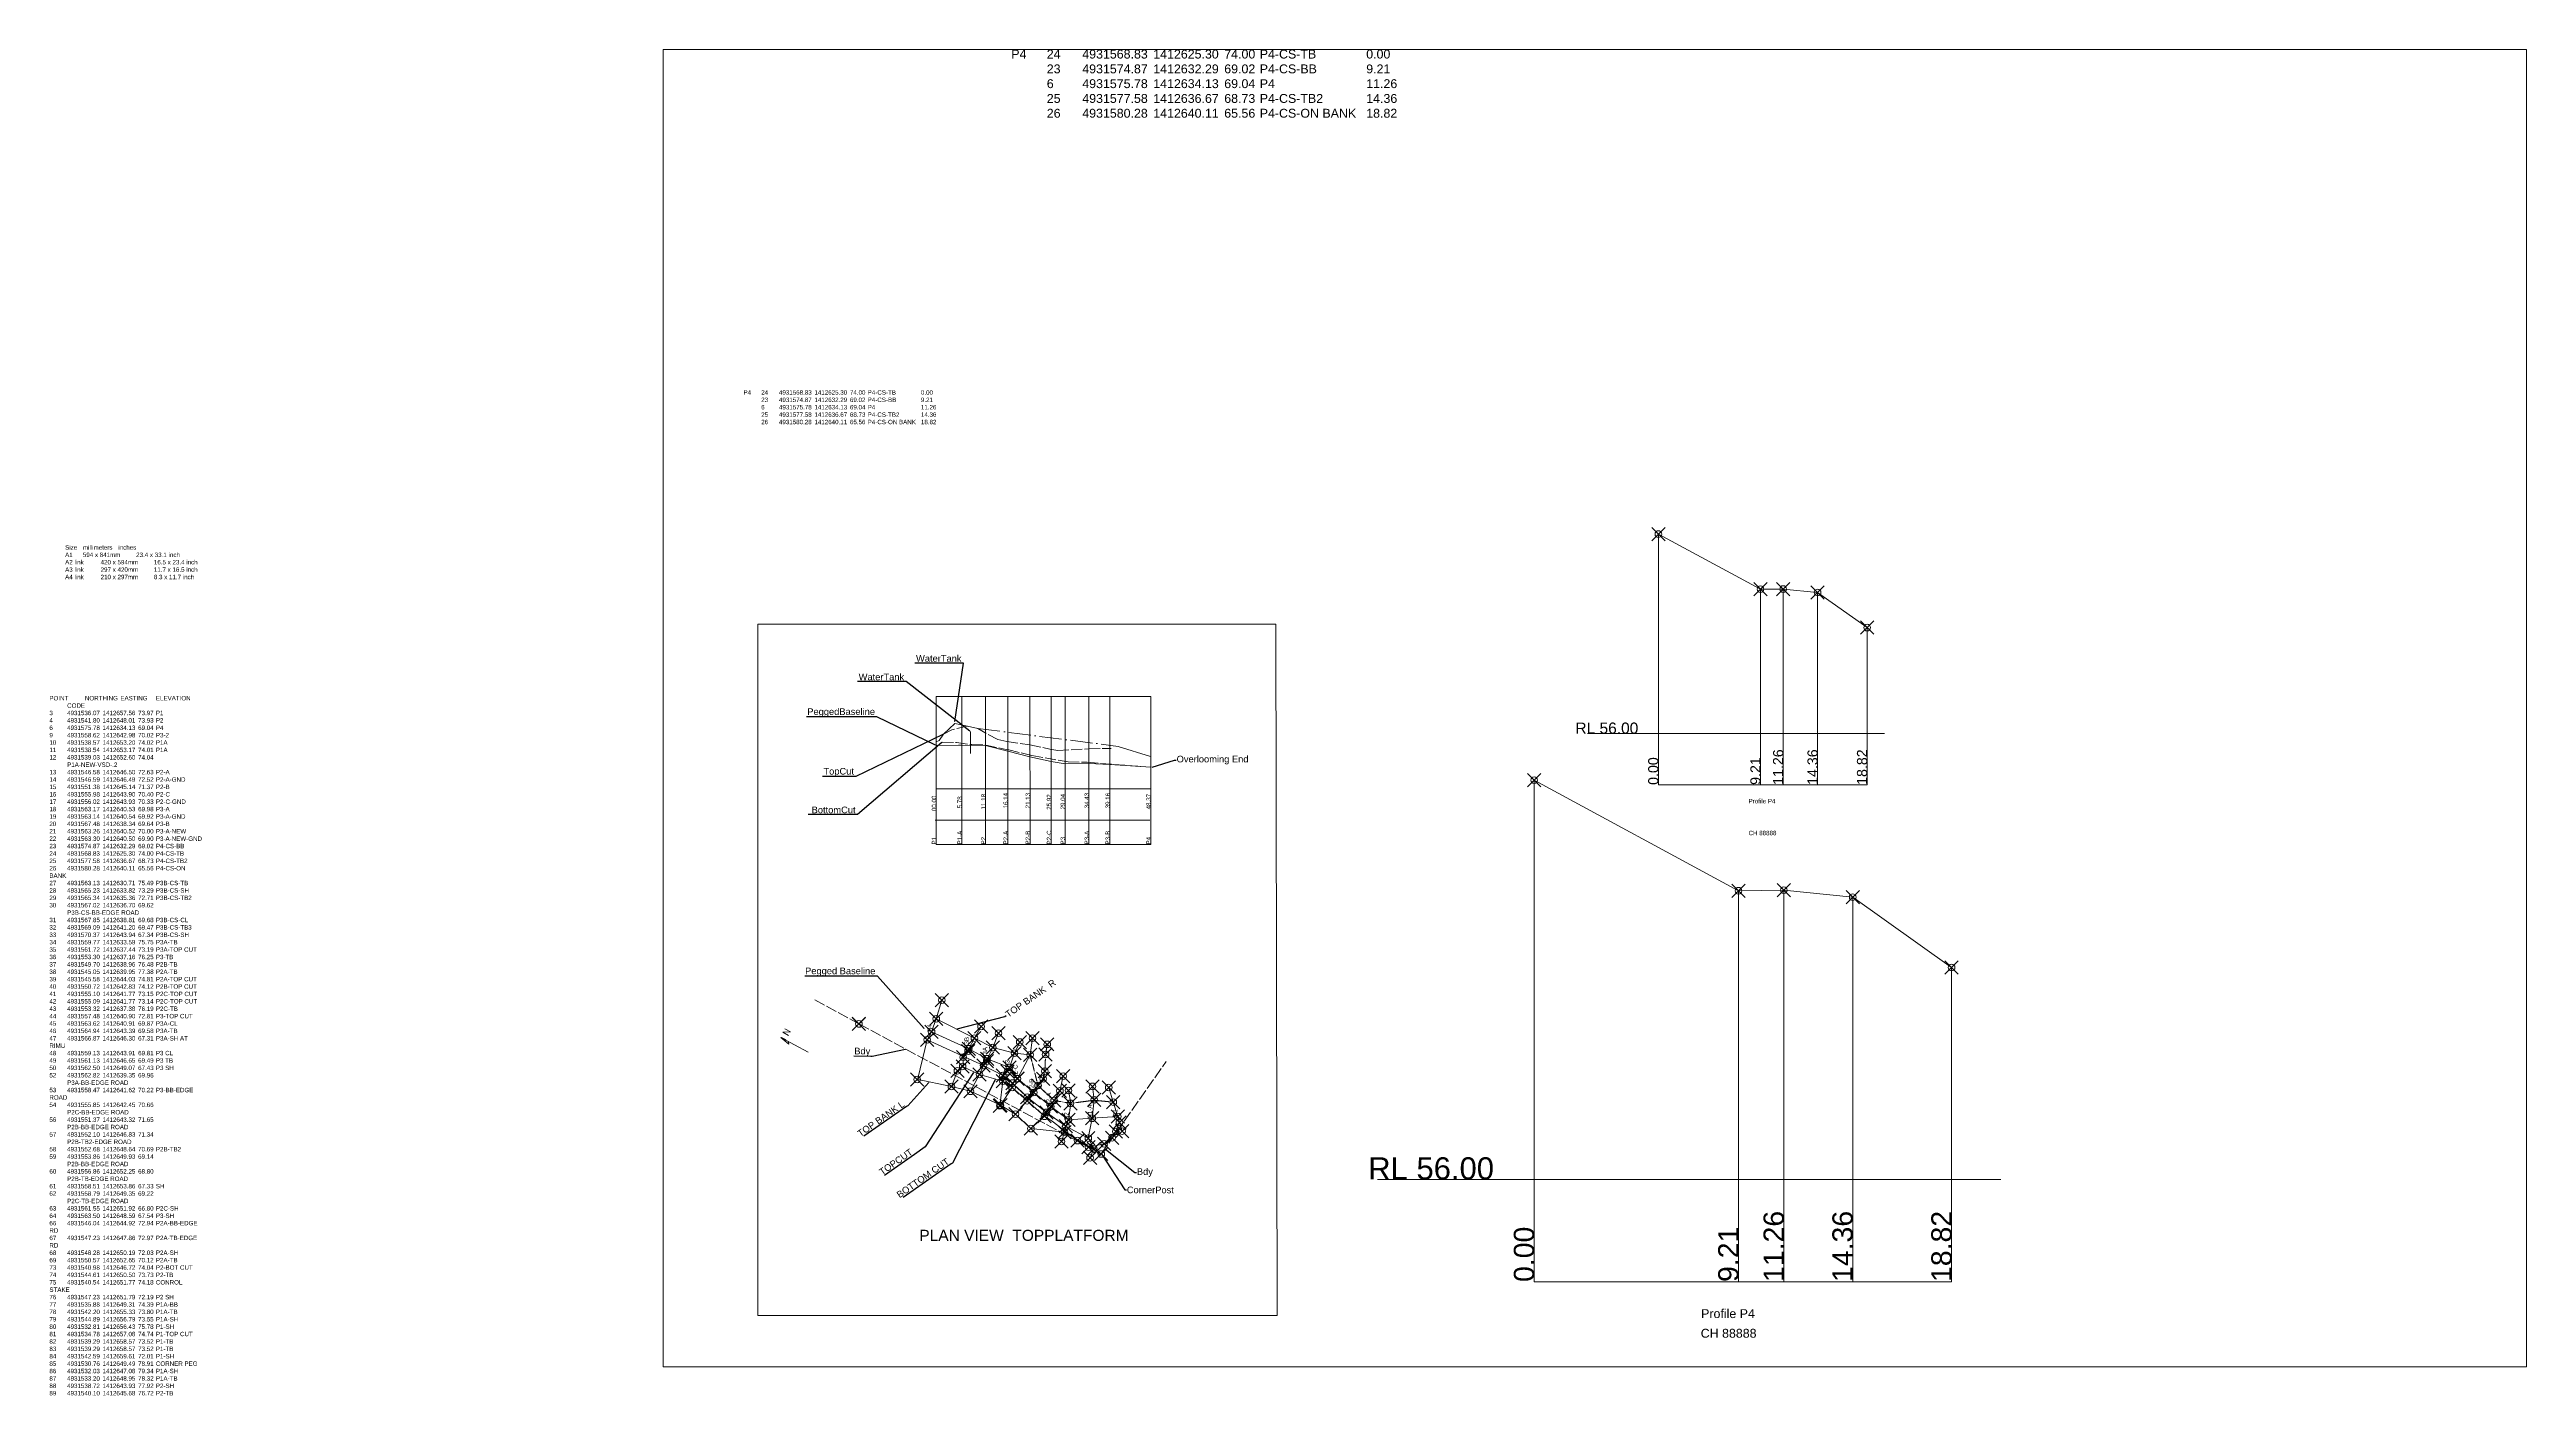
# Model space of a CAD drawing. Extents: x -66621 to 8567886, y -226536 to 8517995.
# Drawn here: x 417941 to 529598, y 7644 to 68334 of the extents above; entities that cross this region are included whole.
import ezdxf
from ezdxf import colors
from ezdxf.entities.mleader import LeaderData, LeaderLine
from ezdxf.math import Vec2, Vec3

# ---------------------------------------------------------------- set-up
doc = ezdxf.new("R2010")
doc.units = 0
doc.header["$MEASUREMENT"] = 0
doc.header["$PDMODE"] = 35
doc.header["$PDSIZE"] = 300
for name, pattern in [('ACAD_ISO02W100', [15, 12, -3]), ('DASHDOT2', [0.7, 0.5, -0.1, 0, -0.1]), ('DASHED', [0.6, 0.5, -0.1]), ('DASHED2', [0.3, 0.25, -0.05])]:
    doc.linetypes.add(name, pattern=pattern)
doc.layers.get('0').update_dxf_attribs({"linetype": 'CONTINUOUS'})
doc.layers.add('Boundary', color=7, linetype='CONTINUOUS')
doc.layers.add('VIEWPORTS', color=7, linetype='CONTINUOUS')
doc.styles.add('Annotative', font='txt.shx', dxfattribs={"height": 200})
doc.styles.add('MtXpl_arial_ttf_shx', font='arial.ttf.shx')
doc.styles.get("Standard").update_dxf_attribs({"font": 'arial.ttf', "height": 200})

msp = doc.modelspace()

# ---------------------------------------------------------------- linework, layer by layer
at = {"color": 7, "linetype": 'Continuous', "lineweight": 0}
for p, q in [((490465.2, 46486.9), (490465.2, 35176.3)), ((490465.2, 46486.9), (490465.2, 35176.3)), ((495071.7, 43996.9), (495071.7, 35176.3)), ((496094.2, 44006.9), (496094.2, 35176.3)), ((497645.2, 43851.9), (497645.2, 35176.3)), ((495071.7, 41506.9), (495071.7, 35176.3)), ((496094.2, 41526.9), (496094.2, 35176.3)), ((499875.2, 42266.9), (499875.2, 35176.3)), ((497645.2, 41216.9), (497645.2, 35176.3)), ((457910.7, 39166.8), (457911.2, 32486.5)), ((457910.7, 39166.8), (467584.1, 39166.8)), ((459065.9, 39166.8), (459065.9, 32486.5)), ((460138.1, 39166.8), (460138.1, 32486.5)), ((461139.1, 39166.8), (461139.1, 32486.5)), ((462136.9, 39166.8), (462140.2, 32486.5)), ((463095.9, 39166.8), (463095.9, 32486.5)), ((463717.9, 39166.8), (463717.9, 32486.5)), ((464797.9, 39166.8), (464797.9, 32486.5)), ((465742.5, 39166.8), (465742.5, 32486.5)), ((467584.1, 39166.8), (467584.1, 32486.5)), ((499875.2, 35176.3), (499875.2, 38046.9)), ((458752.5, 37946.1), (458234.7, 37466.1)), ((459794.5, 37718.1), (459323, 37826.1)), ((461098.1, 37126.1), (460695.1, 37218.1)), ((466114.7, 36912.1), (467568.6, 36462.2)), ((500665.8, 37486.9), (487268, 37486.9)), ((457912.1, 35001.6), (467585.4, 35001.6)), ((484865, 35384.6), (484865, 12763.3)), ((484865, 35384.6), (484865, 12763.3)), ((490465.2, 35176.3), (499875.2, 35176.3)), ((457870.5, 33578.4), (467543.8, 33578.4)), ((494078, 30404.6), (494078, 12763.3)), ((496123, 30424.6), (496123, 12763.3)), ((499225, 30114.6), (499225, 12763.3)), ((503685, 26944.6), (503685, 12763.3)), ((494078, 25424.6), (494078, 12763.3)), ((496123, 25464.6), (496123, 12763.3)), ((499225, 24844.6), (499225, 12763.3)), ((503685, 12763.3), (503685, 18504.6)), ((505899.9, 17384.6), (477806.8, 17384.6)), ((484865, 12763.3), (503685, 12763.3))]:
    msp.add_line(p, q, dxfattribs=at)
at = {"color": 7, "linetype": 'DASHED2', "lineweight": 0, "ltscale": 2000}
for p, q in [((460142.1, 37512.1), (459794.5, 37718.1)), ((460695.1, 37218.1), (460142.1, 37512.1))]:
    msp.add_line(p, q, dxfattribs=at)
at = {"color": 7, "linetype": 'Continuous', "lineweight": 0, "ltscale": 1000}
for p, q in [((457911.2, 32486.5), (467584.1, 32486.5)), ((459630.1, 23758.3, -1888), (457914.1, 24629.6, -2036)), ((460465, 23329.6, -1866), (459630.1, 23758.3, -1888)), ((461436.1, 23079.4, -1884), (460465, 23329.6, -1866)), ((462146.9, 23005.8, -1938), (461436.1, 23079.4, -1884))]:
    msp.add_line(p, q, dxfattribs=at)
for points in [[(445598.3, 68328.3), (529598.3, 68328.3), (529598.3, 8928.3), (445598.3, 8928.3)], [(449877.1, 42418.5), (473216.7, 42418.5), (473275.5, 11254.1), (449877.1, 11254.1)]]:
    msp.add_lwpolyline(points, close=True, dxfattribs=at)
at = {"color": 7, "linetype": 'Continuous', "lineweight": 0}
for points in [[(490465.2, 46486.9), (495071.7, 43996.9), (496094.2, 44006.9), (497645.2, 43851.9), (499875.2, 42266.9)], [(457910.7, 36958.1), (458915.8, 36968.1), (459065.9, 36972.1), (460138.1, 36950.1), (461139.1, 36690.1), (462136.9, 36438.1), (463095.9, 36230.1), (463717.9, 36126.1), (464797.9, 36138.1), (465742.5, 36100.1), (467584.1, 35972.1)], [(484865, 35384.6), (494078, 30404.6), (496123, 30424.6), (499225, 30114.6), (503685, 26944.6)]]:
    msp.add_lwpolyline(points, dxfattribs=at)
at = {"color": 7, "linetype": 'DASHED2', "lineweight": 0, "ltscale": 2000}
for points in [[(459323, 37826.1), (458608.5, 37660.1), (458234.7, 37466.1), (458044.7, 37176.1), (457910.7, 37113.5)], [(458186.9, 37103.5), (458826.7, 37088.1), (459510.1, 36990.1)], [(459510.1, 36990.1), (460142.1, 36972.1), (461131.8, 36752.1)], [(461098.1, 37126.1), (462136.9, 36988.1), (463026.9, 36794.1), (463391.8, 36726.1), (464797.9, 36802.1), (465798.4, 36822.1)], [(462226.8, 36494.1), (461190.4, 36758.1), (461131.9, 36751.3)], [(462226.8, 36494.1), (463862.6, 36208.1), (464713.5, 36194.4), (467605.9, 35968.1)]]:
    msp.add_lwpolyline(points, dxfattribs=at)
at = {"color": 7, "linetype": 'DASHDOT2', "lineweight": 0, "ltscale": 2000}
msp.add_lwpolyline([(458752.5, 37946.1), (459323, 37826.1), (459794.5, 37718.1), (466114.7, 36912.1)], dxfattribs=at)
at = {"color": 7, "linetype": 'Continuous', "lineweight": 0, "elevation": -15782}
for points in [[(457083.3, 21938.3), (457507.4, 23683.2), (457704.4, 24043.3), (457914.1, 24629.6), (458167.9, 25466.6)], [(464768.4, 19247.8), (463759.1, 19786.2), (462883.7, 20408.7), (462010.2, 21098.4), (461353.7, 21732.6), (460917.2, 22066.6), (460046.3, 22518.9), (457507.4, 23683.2)], [(466098.3, 20225.3), (464946.1, 20141.3), (463872.2, 20072.3), (463077.9, 20678.9), (462307.2, 21308.8), (461576.7, 21930.2), (461576.7, 21930.2), (461216.7, 22437.4), (460210.1, 22828.9), (459380.8, 23281), (457704.4, 24043.3)], [(458595.2, 21578.5), (458863.9, 22279.3), (459125.9, 22489.7), (459130.4, 22903), (459346.3, 23166.5), (459380.8, 23281), (459630.1, 23758.3), (459932.2, 24282.3)], [(459452.5, 21358.4), (459859.6, 22119.6), (460046.3, 22518.9), (460187.5, 22725.2), (460210.1, 22828.9), (460465, 23329.6), (460720.3, 23979.7)], [(460779.6, 20708), (460912.8, 21821.8), (460917.2, 22066.6), (461122.8, 22247.2), (461216.7, 22437.4), (461436.1, 23079.4), (461675.5, 23581.5)], [(460813.3, 20736.5), (461328.4, 21531.7), (461353.7, 21732.6), (461576.7, 21930.2), (462146.9, 23005.8), (462251.4, 23752.8)], [(462790.7, 20231.3), (462004.5, 20935.7), (461329.5, 21530.1), (460912.8, 21821.8), (459859.6, 22119.6), (459103.5, 22474)], [(465006.4, 18754.6), (463689.6, 19522.7), (462183, 19676.4), (461487.4, 20324.7), (460813.3, 20736.5), (459452.5, 21358.4), (458595.2, 21578.5), (457021.9, 21908.1)], [(462183, 19676.4), (462790.7, 20231.3), (462883.7, 20408.7), (463080.6, 20678.4), (463228.9, 20940.9), (463490.2, 21380.2), (463630.5, 22037.6)], [(463561.2, 19095.9), (463689.6, 19522.7), (463759.1, 19786.2), (463872.2, 20072.3), (463980.4, 20817.3), (463872.7, 21391.8)], [(464844.7, 18361.2), (465021.5, 18791.2), (464768.4, 19247.8), (464946.1, 20141.3), (465029.7, 20973.8), (464960.3, 21582)], [(466287.1, 19561.6), (466167.6, 19958.9), (466098.3, 20225.3), (465894.3, 20868.7), (465686.2, 21528.6)]]:
    msp.add_lwpolyline(points, dxfattribs=at)
at = {"color": 7, "linetype": 'Continuous', "lineweight": 0}
msp.add_polyline3d([(462790.7, 20231.3, -820), (463135.1, 20018.3, -728), (463777.9, 19518.7, -434), (464280.5, 19135.6, -228), (464772.3, 18837.8, -120), (465482.8, 18991.1, -286), (465837.2, 19266.1, -480), (466006.6, 19550.7, -610), (466160.4, 19958.7, -846)], dxfattribs=at)
at = {"linetype": 'Continuous', "lineweight": 0}
for p in [(490465.2, 46486.9), (490465.2, 46486.9), (495071.7, 43996.9), (496094.2, 44006.9), (497645.2, 43851.9), (499875.2, 42266.9), (484865, 35384.6), (484865, 35384.6), (494078, 30404.6), (496123, 30424.6), (499225, 30114.6), (503685, 26944.6), (458167.9, 25466.6, -2670), (457914.1, 24629.6, -2036), (459932.2, 24282.3, -2314), (457507.4, 23683.2, -1978), (457704.4, 24043.3, -1974), (459346.3, 23166.5, -1854), (459380.8, 23281, -1846), (459630.1, 23758.3, -1888), (460465, 23329.6, -1866), (460720.3, 23979.7, -2320), (461436.1, 23079.4, -1884), (461675.5, 23581.5, -2296), (462251.4, 23752.8, -2422), (462917.9, 23477.2, -2316), (458863.9, 22279.3, -1124), (459103.5, 22474, -1240), (459130.4, 22903, -1858), (459859.6, 22119.6, -1144), (460046.3, 22518.9, -1790), (460187.5, 22725.2, -1782), (460210.1, 22828.9, -1808), (460917.2, 22066.6, -1738), (461122.8, 22247.2, -1778), (461216.7, 22437.4, -1820), (461576.4, 21920.2, -1702), (461576.7, 21930.2, -1716), (462146.9, 23005.8, -1938), (462731.5, 21923.3, -1644), (462807.5, 22264.6, -1954), (462843.4, 23022.2, -2022), (463630.5, 22037.6, -1758), (457055, 21891.8, -982), (458595.2, 21578.5, -684), (459452.5, 21358.4, -632), (460912.8, 21821.8, -1220), (461328.4, 21531.7, -1152), (461329.5, 21530.1, -1154), (461353.7, 21732.6, -1650), (462004.5, 20935.7, -958), (462010.2, 21098.4, -1452), (462307.2, 21308.8, -1508), (462501.5, 21620.6, -1514), (463228.9, 20940.9, -1188), (463490.2, 21380.2, -1376), (463872.7, 21391.8, -1344), (463962, 20814.5, -1036), (464960.3, 21582, -1072), (465029.7, 20973.8, -1022), (465686.2, 21528.6, -1380), (465894.3, 20868.7, -1078), (465894.3, 20868.7, -1078), (460779.6, 20708, -532), (460813.3, 20736.5, -544), (461487.4, 20324.7, -486), (462790.7, 20231.3, -820), (462883.7, 20408.7, -1194), (463077.9, 20678.9, -1278), (463080.6, 20678.4, -1256), (463759.1, 19786.2, -974), (463876.4, 20068.5, -996), (464946.1, 20141.3, -974), (466098.3, 20225.3, -988), (466167.6, 19958.9, -834), (462183, 19676.4, -306), (463561.2, 19095.9, -198), (463689.6, 19522.7, -438), (464280.5, 19135.6, -228), (464768.4, 19247.8, -904), (464772.3, 18837.8, -120), (465016.9, 18767.4, -118), (465482.8, 18991.1, -286), (465837.2, 19266.1, -480), (466006.6, 19550.7, -610), (466287.1, 19561.6, -626), (464844.7, 18361.2, 86)]:
    msp.add_point(p, dxfattribs=at)
at = {"layer": 'Boundary', "color": 7, "linetype": 'DASHED', "lineweight": 0, "ltscale": 1000, "elevation": -15782}
msp.add_lwpolyline([(452434.5, 25480.7), (454429.2, 24394.7), (465353, 18535.2), (468276.8, 22703.1)], dxfattribs=at)
at = {"layer": 'Boundary', "color": 7, "linetype": 'Continuous', "lineweight": 0}
for p in [(454426.7, 24397.9, -15782), (454429.2, 24394.7, -15782), (465352.6, 18532.5, -15782)]:
    msp.add_point(p, dxfattribs=at)
at = {"layer": 'VIEWPORTS', "color": 7, "linetype": 'ACAD_ISO02W100', "lineweight": 0}
for p, q in [((459453, 37576.7), (459453, 36589)), ((450911.7, 23791.5), (451137.8, 23668)), ((451137.8, 23668), (450911.7, 23791.5))]:
    msp.add_line(p, q, dxfattribs=at)
at = {"layer": 'VIEWPORTS', "color": 7, "lineweight": 0}
for p, q in [((450911.7, 23791.5), (451261.8, 23481.1)), ((451261.8, 23481.1), (451235.7, 23614.5))]:
    msp.add_line(p, q, dxfattribs=at)
msp.add_lwpolyline([(450911.7, 23791.5), (452136.2, 23122.3)], dxfattribs=at)
at = {"layer": 'VIEWPORTS', "color": 7, "linetype": 'ACAD_ISO02W100', "lineweight": 0}
for points, elevation in [([(461487.4, 20324.7), (462004.5, 20935.7), (462010.2, 21098.4), (462307.2, 21308.8), (462501.5, 21620.6), (462731.5, 21923.3), (462807.5, 22264.6), (462843.4, 23022.2), (462917.9, 23477.2)], -486), ([(463228.9, 20940.9), (462501.5, 21620.6), (462146.9, 23005.8)], -978), ([(465894.3, 20868.7), (465027.9, 20955.7), (463980.4, 20817.3), (463228.9, 20940.9)], -1078)]:
    msp.add_lwpolyline(points, dxfattribs=dict(at, elevation=elevation))

# ---------------------------------------------------------------- texts
at = {"linetype": 'Continuous', "lineweight": 0, "style": 'MtXpl_arial_ttf_shx'}
for height, p in [(500, (486726.1, 37486.9)), (1000, (477386.9, 17384.6))]:
    msp.add_text('RL 56.00', height=height, dxfattribs=at).set_placement(p)
for s, height, p in [('0.00', 458.33, (490465.2, 35176.3)), ('9.21', 458.33, (495071.7, 35176.3)), ('11.26', 458.33, (496094.2, 35176.3)), ('14.36', 458.33, (497645.2, 35176.3)), ('18.82', 458.33, (499875.2, 35176.3)), ('11.26', 916.67, (496123, 12763.3)), ('14.36', 916.67, (499225, 12763.3)), ('18.82', 916.67, (503685, 12763.3)), ('0.00', 916.67, (484865, 12763.3)), ('9.21', 916.67, (494078, 12763.3))]:
    msp.add_text(s, height=height, rotation=90, dxfattribs=at).set_placement(p)
at = {"linetype": 'ACAD_ISO02W100', "lineweight": 0}
for s, p in [('P1               00.00', (457911.2, 32486.5)), ('P1-A             5.78', (459065.9, 32486.5)), ('P2                11.18', (460138.1, 32486.5)), ('P2-A             16.14', (461139.1, 32486.5)), ('P2-B             21.13', (462140.2, 32486.5)), ('P2-C            25.92', (463095.9, 32486.5)), ('P3                29.04', (463717.9, 32486.5)), ('P3-A             34.43', (464797.9, 32486.5)), ('P3-B             39.16', (465742.5, 32486.5)), ('P4                48.37', (467584.1, 32486.5))]:
    msp.add_text(s, height=200, rotation=90, dxfattribs=at).set_placement(p)
at = {"linetype": 'Continuous', "lineweight": 0, "ltscale": 1000, "style": 'Annotative'}
msp.add_text('N', height=300, rotation=61.339807, dxfattribs=at).set_placement((451232.6, 23833.4))
at = {"linetype": 'Continuous', "lineweight": 0}
for s, p in [('P4', (457704.4, 24043.3, -1974)), ('P3B', (459380.8, 23281, -1846)), ('P3A', (460210.1, 22828.9, -1808)), ('P3', (461216.7, 22437.4, -1820)), ('P2-C', (461576.7, 21930.2, -1716)), ('P2-B', (462307.2, 21308.8, -15782)), ('P2-A', (463080.6, 20678.4, -15782)), ('P2', (463876.4, 20068.5, -996)), ('P1-A', (464946.1, 20141.3, -15782)), ('P1', (466098.3, 20225.3, -15782))]:
    msp.add_text(s, height=200, rotation=90, dxfattribs=at).set_placement(p)
at = {"color": 7, "linetype": 'Continuous', "lineweight": 0, "attachment_point": 1}
for s, width, gutter_width, heights, insert, char_height in [('^IP4^I24^I4931568.83 ^I1412625.30 ^I74.00 ^IP4-CS-TB^I^I0.00 \\P^I^I23^I4931574.87 ^I1412632.29 ^I69.02 ^IP4-CS-BB^I^I9.21 \\P^I^I6^I4931575.78 ^I1412634.13 ^I69.04 ^IP4^I^I^I11.26 \\P^I^I25^I4931577.58 ^I1412636.67 ^I68.73 ^IP4-CS-TB2^I^I14.36 \\P^I^I26^I4931580.28 ^I1412640.11 ^I65.56 ^IP4-CS-ON BANK^I18.82 ', 20462.647, 5000, [0], (459695.8, 68328.3), 400), ('^IP4^I24^I4931568.83 ^I1412625.30 ^I74.00 ^IP4-CS-TB^I^I0.00 \\P^I^I23^I4931574.87 ^I1412632.29 ^I69.02 ^IP4-CS-BB^I^I9.21 \\P^I^I6^I4931575.78 ^I1412634.13 ^I69.04 ^IP4^I^I^I11.26 \\P^I^I25^I4931577.58 ^I1412636.67 ^I68.73 ^IP4-CS-TB2^I^I14.36 \\P^I^I26^I4931580.28 ^I1412640.11 ^I65.56 ^IP4-CS-ON BANK^I18.82 ', 11587.578, 2500, [0], (448422, 52972.6), 200), ('POINT^INORTHING^IEASTING^IELEVATION^ICODE\\P3^I4931536.07 ^I1412657.56 ^I73.97 ^IP1\\P4^I4931541.80 ^I1412648.01 ^I73.93 ^IP2\\P6^I4931575.78 ^I1412634.13 ^I69.04 ^IP4\\P9^I4931558.62 ^I1412642.98 ^I70.02 ^IP3-2\\P10^I4931538.57 ^I1412653.20 ^I74.02 ^IP1A\\P11^I4931538.54 ^I1412653.17 ^I74.01 ^IP1A\\P12^I4931539.03 ^I1412652.60 ^I74.04 ^IP1A-NEW-VSD-.2\\P13^I4931546.58 ^I1412646.50 ^I72.63 ^IP2-A\\P14^I4931546.59 ^I1412646.49 ^I72.52 ^IP2-A-GND\\P15^I4931551.38 ^I1412645.14 ^I71.37 ^IP2-B\\P16^I4931555.98 ^I1412643.90 ^I70.40 ^IP2-C\\P17^I4931556.02 ^I1412643.93 ^I70.33 ^IP2-C-GND\\P18^I4931563.17 ^I1412640.53 ^I69.98 ^IP3-A\\P19^I4931563.14 ^I1412640.54 ^I69.92 ^IP3-A-GND\\P20^I4931567.48 ^I1412638.34 ^I69.64 ^IP3-B\\P21^I4931563.26 ^I1412640.52 ^I70.00 ^IP3-A-NEW\\P22^I4931563.30 ^I1412640.50 ^I69.90 ^IP3-A-NEW-GND\\P23^I4931574.87 ^I1412632.29 ^I69.02 ^IP4-CS-BB\\P24^I4931568.83 ^I1412625.30 ^I74.00 ^IP4-CS-TB\\P25^I4931577.58 ^I1412636.67 ^I68.73 ^IP4-CS-TB2\\P26^I4931580.28 ^I1412640.11 ^I65.56 ^IP4-CS-ON BANK\\P27^I4931563.13 ^I1412630.71 ^I75.49 ^IP3B-CS-TB\\P28^I4931565.23 ^I1412633.82 ^I73.29 ^IP3B-CS-SH\\P29^I4931565.34 ^I1412635.36 ^I72.71 ^IP3B-CS-TB2\\P30^I4931567.02 ^I1412636.70 ^I69.62 ^IP3B-CS-BB-EDGE ROAD\\P31^I4931567.85 ^I1412638.81 ^I69.68 ^IP3B-CS-CL\\P32^I4931569.09 ^I1412641.20 ^I69.47 ^IP3B-CS-TB3\\P33^I4931570.37 ^I1412643.94 ^I67.34 ^IP3B-CS-SH\\P34^I4931559.77 ^I1412633.59 ^I75.75 ^IP3A-TB\\P35^I4931561.72 ^I1412637.44 ^I73.19 ^IP3A-TOP CUT\\P36^I4931553.30 ^I1412637.16 ^I76.25 ^IP3-TB\\P37^I4931549.70 ^I1412638.96 ^I76.48 ^IP2B-TB\\P38^I4931545.05 ^I1412639.95 ^I77.38 ^IP2A-TB\\P39^I4931545.58 ^I1412644.03 ^I74.81 ^IP2A-TOP CUT\\P40^I4931550.72 ^I1412642.83 ^I74.12 ^IP2B-TOP CUT\\P41^I4931555.10 ^I1412641.77 ^I73.15 ^IP2C-TOP CUT\\P42^I4931555.09 ^I1412641.77 ^I73.14 ^IP2C-TOP CUT\\P43^I4931553.32 ^I1412637.38 ^I76.19 ^IP2C-TB\\P44^I4931557.48 ^I1412640.90 ^I72.81 ^IP3-TOP CUT\\P45^I4931563.62 ^I1412640.91 ^I69.87 ^IP3A-CL\\P46^I4931564.94 ^I1412643.39 ^I69.58 ^IP3A-TB\\P47^I4931566.87 ^I1412646.30 ^I67.31 ^IP3A-SH AT RIMU\\P48^I4931559.13 ^I1412643.91 ^I69.81 ^IP3 CL\\P49^I4931561.13 ^I1412646.65 ^I69.49 ^IP3 TB\\P50^I4931562.50 ^I1412649.07 ^I67.43 ^IP3 SH\\P52^I4931562.82 ^I1412639.35 ^I69.96 ^IP3A-BB-EDGE ROAD\\P53^I4931558.47 ^I1412641.62 ^I70.22 ^IP3-BB-EDGE ROAD\\P54^I4931555.85 ^I1412642.45 ^I70.66 ^IP2C-BB-EDGE ROAD\\P56^I4931551.37 ^I1412643.32 ^I71.65 ^IP2B-BB-EDGE ROAD\\P57^I4931552.10 ^I1412646.83 ^I71.34 ^IP2B-TB2-EDGE ROAD\\P58^I4931552.68 ^I1412648.64 ^I70.69 ^IP2B-TB2\\P59^I4931553.86 ^I1412649.93 ^I69.14 ^IP2B-BB-EDGE ROAD\\P60^I4931556.86 ^I1412652.25 ^I68.80 ^IP2B-TB-EDGE ROAD\\P61^I4931558.51 ^I1412653.86 ^I67.33 ^ISH\\P62^I4931558.79 ^I1412649.35 ^I69.22 ^IP2C-TB-EDGE ROAD\\P63^I4931561.55 ^I1412651.92 ^I66.80 ^IP2C-SH\\P64^I4931563.50 ^I1412648.59 ^I67.54 ^IP3-SH\\P66^I4931546.04 ^I1412644.92 ^I72.94 ^IP2A-BB-EDGE RD\\P67^I4931547.23 ^I1412647.86 ^I72.97 ^IP2A-TB-EDGE RD\\P68^I4931548.28 ^I1412650.19 ^I72.03 ^IP2A-SH\\P69^I4931550.57 ^I1412652.65 ^I70.12 ^IP2A-TB\\P73^I4931540.98 ^I1412646.72 ^I74.04 ^IP2-BOT CUT\\P74^I4931544.61 ^I1412650.50 ^I73.73 ^IP2-TB\\P75^I4931540.54 ^I1412651.77 ^I74.18 ^ICONROL STAKE\\P76^I4931547.23 ^I1412651.79 ^I72.19 ^IP2 SH\\P77^I4931535.88 ^I1412649.31 ^I74.39 ^IP1A-BB\\P78^I4931542.20 ^I1412655.33 ^I73.80 ^IP1A-TB\\P79^I4931544.89 ^I1412656.79 ^I73.55 ^IP1A-SH\\P80^I4931532.81 ^I1412656.43 ^I75.78 ^IP1-SH\\P81^I4931534.78 ^I1412657.08 ^I74.74 ^IP1-TOP CUT\\P82^I4931539.29 ^I1412658.57 ^I73.52 ^IP1-TB\\P83^I4931539.29 ^I1412658.57 ^I73.52 ^IP1-TB\\P84^I4931542.59 ^I1412659.61 ^I72.01 ^IP1-SH\\P85^I4931530.76 ^I1412649.49 ^I78.91 ^ICORNER PEG\\P86^I4931532.03 ^I1412647.08 ^I79.34 ^IP1A-SH\\P87^I4931533.20 ^I1412648.95 ^I78.32 ^IP1A-TB\\P88^I4931538.72 ^I1412643.93 ^I77.92 ^IP2-SH\\P89^I4931540.10 ^I1412645.68 ^I76.72 ^IP2-TB', 6533.352, 200, [0], (417934.2, 39186.5, -15782), 200), ('Profile P4', 4372.301, 6.25, [0], (494530.9, 34546.2), 200), ('CH 88888', 4372.301, 6.25, [0], (494530.9, 33106.2), 200), ('PLAN VIEW  TOPPLATFORM', 12013.224, 200, [40], (457151.6, 15114.7, -15782), 500), ('Profile P4', 8744.601, 12.5, [0], (492393.2, 11535.2), 400), ('CH 88888', 8744.601, 12.5, [0], (492374.3, 10649), 400)]:
    msp.add_mtext_dynamic_manual_height_columns(s, width=width, gutter_width=gutter_width, heights=heights, dxfattribs=dict(at, insert=insert, char_height=char_height))
at = {"color": 7, "linetype": 'Continuous', "lineweight": 0, "insert": (418643.7, 45984.2), "char_height": 200, "width": 9884.651, "attachment_point": 1}
msp.add_mtext('Size^Imillimeters^Iinches\\PA1^I594 x 841mm^I23.4 x 33.1 inch\\PA2 link^I420 x 594mm^I16.5 x 23.4 inch\\PA3 link^I297 x 420mm^I11.7 x 16.5 inch\\PA4 link^I210 x 297mm^I8.3 x 11.7 inch', dxfattribs=at)

# ---------------------------------------------------------------- leaders
at = {"color": 7, "linetype": 'Continuous', "lineweight": 0, "ltscale": 1000}
ml = msp.add_multileader_mtext('Standard', dxfattribs=at)
ml.set_content('WaterTank', color=7, style='MtXpl_arial_ttf_shx')
ml.set_leader_properties()
ml.build(insert=Vec2(0, 0))
ml.multileader.update_dxf_attribs({"text_right_attachment_type": 6, "dogleg_length": 72, "arrow_head_size": 36})
ctx = ml.context
ctx.base_point, ctx.char_height, ctx.arrow_head_size, ctx.landing_gap_size, ctx.plane_origin = Vec3(454427.4, 40040.6), 300, 36, 18, Vec3(457565.2, 38362.8)
ctx.right_attachment, ctx.text_align_type = 6, 2
notes = []
notes.append((ctx, [(0, (1, 1, 0), (456555, 39833.1), (-1, 0), 72, [(0, [(459453, 37576.7)], 0, [])])]))
ctx.mtext.insert, ctx.mtext.alignment, ctx.mtext.flow_direction = Vec3(456465, 40193.1), 3, 5
ml = msp.add_multileader_mtext('Standard', dxfattribs=at)
ml.set_content('WaterTank', color=7, style='MtXpl_arial_ttf_shx')
ml.set_leader_properties()
ml.build(insert=Vec2(0, 0))
ml.multileader.update_dxf_attribs({"text_right_attachment_type": 6, "dogleg_length": 72, "arrow_head_size": 36})
ctx = ml.context
ctx.base_point, ctx.char_height, ctx.arrow_head_size, ctx.landing_gap_size, ctx.plane_origin = Vec3(457013.5, 40876.9), 300, 36, 18, Vec3(460151.3, 39199.1)
ctx.right_attachment, ctx.text_align_type = 6, 2
notes.append((ctx, [(0, (1, 1, 0), (459141.1, 40669.3), (-1, 0), 72, [(0, [(458750.9, 37992.3)], 0, [])])]))
ctx.mtext.insert, ctx.mtext.alignment, ctx.mtext.flow_direction = Vec3(459051.1, 41029.3), 3, 5
ml = msp.add_multileader_mtext('Standard', dxfattribs=at)
ml.set_content('PeggedBaseline', color=7, style='MtXpl_arial_ttf_shx')
ml.set_leader_properties()
ml.build(insert=Vec2(0, 0))
ml.multileader.update_dxf_attribs({"text_right_attachment_type": 6, "dogleg_length": 72, "arrow_head_size": 36})
ctx = ml.context
ctx.base_point, ctx.char_height, ctx.arrow_head_size, ctx.landing_gap_size, ctx.plane_origin = Vec3(452108.9, 38436.4), 300, 36, 18, Vec3(457509.7, 37236)
ctx.right_attachment, ctx.text_align_type = 6, 2
notes.append((ctx, [(0, (1, 1, 0), (455241.2, 38242.9), (-1, 0), 72, [(0, [(457910.7, 36958.1)], 0, [])])]))
ctx.mtext.insert, ctx.mtext.alignment, ctx.mtext.flow_direction = Vec3(455151.2, 38629.9), 3, 5
ml = msp.add_multileader_mtext('Standard', dxfattribs=at)
ml.set_content('BottomCut', color=7, style='MtXpl_arial_ttf_shx')
ml.set_leader_properties()
ml.build(insert=Vec2(0, 0))
ml.multileader.update_dxf_attribs({"text_right_attachment_type": 6, "dogleg_length": 72, "arrow_head_size": 36})
ctx = ml.context
ctx.base_point, ctx.char_height, ctx.arrow_head_size, ctx.landing_gap_size, ctx.plane_origin = Vec3(452277.7, 34045.3), 300, 36, 18, Vec3(457340.7, 36209.4)
ctx.right_attachment, ctx.text_align_type = 6, 2
notes.append((ctx, [(0, (1, 1, 0), (454365.6, 33837.9), (-1, 0), 72, [(0, [(458186.9, 37103.5)], 0, [])])]))
ctx.mtext.insert, ctx.mtext.alignment, ctx.mtext.flow_direction = Vec3(454275.6, 34197.9), 3, 5
ml = msp.add_multileader_mtext('Standard', dxfattribs=at)
ml.set_content('TopCut', color=7, style='MtXpl_arial_ttf_shx')
ml.set_leader_properties()
ml.build(insert=Vec2(0, 0))
ml.multileader.update_dxf_attribs({"text_right_attachment_type": 6, "dogleg_length": 72, "arrow_head_size": 36})
ctx = ml.context
ctx.base_point, ctx.char_height, ctx.arrow_head_size, ctx.landing_gap_size, ctx.plane_origin = Vec3(452844.5, 35749), 300, 36, 18, Vec3(457279.6, 34631.2)
ctx.right_attachment, ctx.text_align_type = 6, 2
notes.append((ctx, [(0, (1, 1, 0), (454292.9, 35557.4), (-1, 0), 72, [(0, [(458234.7, 37466.1)], 0, [])])]))
ctx.mtext.insert, ctx.mtext.alignment, ctx.mtext.flow_direction = Vec3(454202.9, 35940.7), 3, 5
ml = msp.add_multileader_mtext('Standard', dxfattribs=at)
ml.set_content('Overlooming End', color=7, style='MtXpl_arial_ttf_shx')
ml.set_leader_properties()
ml.build(insert=Vec2(0, 0))
ml.multileader.update_dxf_attribs({"text_right_attachment_type": 6, "dogleg_length": 72, "arrow_head_size": 36})
ctx = ml.context
ctx.base_point, ctx.char_height, ctx.arrow_head_size, ctx.landing_gap_size, ctx.plane_origin = Vec3(468731.5, 36296.3), 300, 36, 18, Vec3(473018, 38658.2)
ctx.right_attachment = 6
notes.append((ctx, [(1, (1, 1, 0), (468659.5, 36296.3), (1, 0), 72, [(0, [(467605.9, 35968.1)], 0, [])])]))
ctx.mtext.insert, ctx.mtext.flow_direction = Vec3(468749.5, 36489.8), 5
ml = msp.add_multileader_mtext('Standard', dxfattribs=at)
ml.set_content('Pegged Baseline', color=7, style='MtXpl_arial_ttf_shx')
ml.set_leader_properties()
ml.build(insert=Vec2(0, 0))
ml.multileader.update_dxf_attribs({"text_right_attachment_type": 6, "dogleg_length": 0.36, "arrow_head_size": 36})
ctx = ml.context
ctx.base_point, ctx.char_height, ctx.arrow_head_size, ctx.landing_gap_size, ctx.plane_origin, ctx.plane_x_axis, ctx.plane_y_axis = Vec3(452010, 26747.5, -15782), 300, 36, 18, Vec3(456633.5, 26876.3, -15782), Vec3(0.99999899, -0.00142316), Vec3(0.00142316, 0.99999899)
ctx.right_attachment, ctx.text_align_type = 6, 2
notes.append((ctx, [(0, (1, 1, 0), (455258.5, 26549.4, -15782), (-0.99999899, 0.00142316), 72, [(0, [(457399.6, 24158.9, -15782)], 0, [])])]))
ctx.mtext.insert, ctx.mtext.text_direction, ctx.mtext.rotation, ctx.mtext.alignment, ctx.mtext.flow_direction = Vec3(455169, 26936.5, -15782), Vec3(0.99999899, -0.00142316), 6.28176215, 3, 5
ml = msp.add_multileader_mtext('Standard', dxfattribs=at)
ml.set_content('TOP BANK  R', color=7, style='MtXpl_arial_ttf_shx')
ml.set_leader_properties()
ml.build(insert=Vec2(0, 0))
ml.multileader.update_dxf_attribs({"text_right_attachment_type": 6, "dogleg_length": 72, "arrow_head_size": 36})
ctx = ml.context
ctx.base_point, ctx.char_height, ctx.arrow_head_size, ctx.landing_gap_size, ctx.plane_origin, ctx.plane_x_axis, ctx.plane_y_axis = Vec3(461061, 24778.5, -15782), 300, 36, 18, Vec3(461780.8, 28975.4, -15782), Vec3(0.81916037, 0.57356454), Vec3(-0.57356454, 0.81916037)
ctx.right_attachment = 6
notes.append((ctx, [(1, (1, 1, 0), (461002, 24737.2, -15782), (0.81916037, 0.57356454), 72, [(0, [(458820.1, 24169.6, -15782)], 0, [])])]))
ctx.mtext.insert, ctx.mtext.text_direction, ctx.mtext.rotation, ctx.mtext.flow_direction = Vec3(460988.2, 24913.8, -15782), Vec3(0.81916037, 0.57356454), 0.61085072, 5
ml = msp.add_multileader_mtext('Standard', dxfattribs=at)
ml.set_content('Bdy', color=7, style='MtXpl_arial_ttf_shx')
ml.set_leader_properties()
ml.build(insert=Vec2(0, 0))
ml.multileader.update_dxf_attribs({"text_right_attachment_type": 6, "dogleg_length": 72, "arrow_head_size": 36})
ctx = ml.context
ctx.base_point, ctx.char_height, ctx.arrow_head_size, ctx.landing_gap_size, ctx.plane_origin, ctx.plane_x_axis, ctx.plane_y_axis = Vec3(454191.4, 23130.4, -15782), 300, 36, 18, Vec3(456556.9, 23253.4, -15782), Vec3(0.99999899, -0.00142316), Vec3(0.00142316, 0.99999899)
ctx.right_attachment, ctx.text_align_type = 6, 2
notes.append((ctx, [(0, (1, 1, 0), (455028.6, 22935.1, -15782), (-0.99999899, 0.00142316), 72, [(0, [(456556.9, 23253.4, -15782)], 0, [])])]))
ctx.mtext.insert, ctx.mtext.text_direction, ctx.mtext.rotation, ctx.mtext.alignment, ctx.mtext.flow_direction = Vec3(454939.2, 23323.4, -15782), Vec3(0.99999899, -0.00142316), 6.28176215, 3, 5
ml = msp.add_multileader_mtext('Standard', dxfattribs=at)
ml.set_content('TOP BANK L', color=7, style='MtXpl_arial_ttf_shx')
ml.set_leader_properties()
ml.build(insert=Vec2(0, 0))
ml.multileader.update_dxf_attribs({"text_right_attachment_type": 6, "dogleg_length": 72, "arrow_head_size": 36})
ctx = ml.context
ctx.base_point, ctx.char_height, ctx.arrow_head_size, ctx.landing_gap_size, ctx.plane_origin, ctx.plane_x_axis, ctx.plane_y_axis = Vec3(454448.3, 19439.6, -15782), 300, 36, 18, Vec3(457602.4, 21786.5, -15782), Vec3(0.81916037, 0.57356454), Vec3(-0.57356454, 0.81916037)
ctx.right_attachment, ctx.text_align_type = 6, 2
notes.append((ctx, [(0, (1, 1, 0), (456624.4, 20710, -15782), (-0.81916037, -0.57356454), 72, [(0, [(457602.4, 21786.5, -15782)], 0, [])])]))
ctx.mtext.insert, ctx.mtext.text_direction, ctx.mtext.rotation, ctx.mtext.alignment, ctx.mtext.flow_direction = Vec3(456344.2, 20953.3, -15782), Vec3(0.81916037, 0.57356454), 0.61085072, 3, 5
ml = msp.add_multileader_mtext('Standard', dxfattribs=at)
ml.set_content('TOPCUT', color=7, style='MtXpl_arial_ttf_shx')
ml.set_leader_properties()
ml.build(insert=Vec2(0, 0))
ml.multileader.update_dxf_attribs({"text_right_attachment_type": 6, "dogleg_length": 72, "arrow_head_size": 36})
ctx = ml.context
ctx.base_point, ctx.char_height, ctx.arrow_head_size, ctx.landing_gap_size, ctx.plane_origin, ctx.plane_x_axis, ctx.plane_y_axis = Vec3(455384.1, 17678.1, -15782), 300, 36, 18, Vec3(459611.9, 22235.7, -15782), Vec3(0.81916037, 0.57356454), Vec3(-0.57356454, 0.81916037)
ctx.right_attachment, ctx.text_align_type = 6, 2
notes.append((ctx, [(0, (1, 1, 0), (457420.3, 18850.7, -15782), (-0.81916037, -0.57356454), 594.4, [(0, [(459611.9, 22235.7, -15782)], 0, [])])]))
ctx.mtext.insert, ctx.mtext.text_direction, ctx.mtext.rotation, ctx.mtext.width, ctx.mtext.defined_height, ctx.mtext.alignment, ctx.mtext.flow_direction = Vec3(456712.2, 18794.4, -15782), Vec3(0.81916037, 0.57356454), 0.61085072, 1646.03, 730.5, 3, 5
ml = msp.add_multileader_mtext('Standard', dxfattribs=at)
ml.set_content('BOTTOM CUT', color=7, style='MtXpl_arial_ttf_shx')
ml.set_leader_properties()
ml.build(insert=Vec2(0, 0))
ml.multileader.update_dxf_attribs({"text_right_attachment_type": 6, "dogleg_length": 72, "arrow_head_size": 36})
ctx = ml.context
ctx.base_point, ctx.char_height, ctx.arrow_head_size, ctx.landing_gap_size, ctx.plane_origin, ctx.plane_x_axis, ctx.plane_y_axis = Vec3(456144.5, 16630.9, -15782), 300, 36, 18, Vec3(459881.1, 20145.8, -15782), Vec3(0.81916037, 0.57356454), Vec3(-0.57356454, 0.81916037)
ctx.right_attachment, ctx.text_align_type = 6, 2
notes.append((ctx, [(0, (1, 1, 0), (458638.7, 18124.2, -15782), (-0.81916037, -0.57356454), 72, [(0, [(460592.1, 21912.5, -15782)], 0, [])])]))
ctx.mtext.insert, ctx.mtext.text_direction, ctx.mtext.rotation, ctx.mtext.alignment, ctx.mtext.flow_direction = Vec3(458358.5, 18367.5, -15782), Vec3(0.81916037, 0.57356454), 0.61085072, 3, 5
ml = msp.add_multileader_mtext('Standard', dxfattribs=at)
ml.set_content('CornerPost', color=7, style='MtXpl_arial_ttf_shx')
ml.set_leader_properties()
ml.build(insert=Vec2(0, 0))
ml.multileader.update_dxf_attribs({"text_right_attachment_type": 6, "dogleg_length": 72, "arrow_head_size": 36})
ctx = ml.context
ctx.base_point, ctx.char_height, ctx.arrow_head_size, ctx.landing_gap_size, ctx.plane_origin, ctx.plane_x_axis, ctx.plane_y_axis = Vec3(466487.1, 16911.8, -15782), 300, 36, 18, Vec3(469400.6, 19911.6, -15782), Vec3(0.99999899, -0.00142316), Vec3(0.00142316, 0.99999899)
ctx.right_attachment = 6
notes.append((ctx, [(1, (1, 1, 0), (466415.1, 16911.9, -15782), (0.99999899, -0.00142316), 72, [(0, [(465352.6, 18532.5, -15782)], 0, [])])]))
ctx.mtext.insert, ctx.mtext.text_direction, ctx.mtext.rotation, ctx.mtext.flow_direction = Vec3(466505.3, 17064.4, -15782), Vec3(0.99999899, -0.00142316), 6.28176215, 5
ml = msp.add_multileader_mtext('Standard', dxfattribs=at)
ml.set_content('Bdy', color=7, style='MtXpl_arial_ttf_shx')
ml.set_leader_properties()
ml.build(insert=Vec2(0, 0))
ml.multileader.update_dxf_attribs({"text_right_attachment_type": 6, "dogleg_length": 72, "arrow_head_size": 36})
ctx = ml.context
ctx.base_point, ctx.char_height, ctx.arrow_head_size, ctx.landing_gap_size, ctx.plane_origin, ctx.plane_x_axis, ctx.plane_y_axis = Vec3(466939.3, 17696.4, -15782), 300, 36, 18, Vec3(469519.1, 20361, -15782), Vec3(0.99999899, -0.00142316), Vec3(0.00142316, 0.99999899)
ctx.right_attachment = 6
notes.append((ctx, [(1, (1, 1, 0), (466867.3, 17696.5, -15782), (0.99999899, -0.00142316), 72, [(0, [(465518.1, 18770.5, -15782)], 0, [])])]))
ctx.mtext.insert, ctx.mtext.text_direction, ctx.mtext.rotation, ctx.mtext.flow_direction = Vec3(466957.6, 17890.5, -15782), Vec3(0.99999899, -0.00142316), 6.28176215, 5
for ctx, leaders in notes:
    for number, flags, end, landing, length, lines in leaders:
        leader = LeaderData()
        leader.index, (leader.has_last_leader_line, leader.has_dogleg_vector, leader.attachment_direction) = number, flags
        leader.last_leader_point, leader.dogleg_vector, leader.dogleg_length = Vec3(end), Vec3(landing), length
        for number, points, colour, breaks in lines:
            line = LeaderLine()
            line.index, line.vertices, line.color, line.breaks = number, Vec3.list(points), colors.encode_raw_color(colour), breaks
            leader.lines.append(line)
        ctx.leaders.append(leader)

doc.saveas('drawing.dxf')
